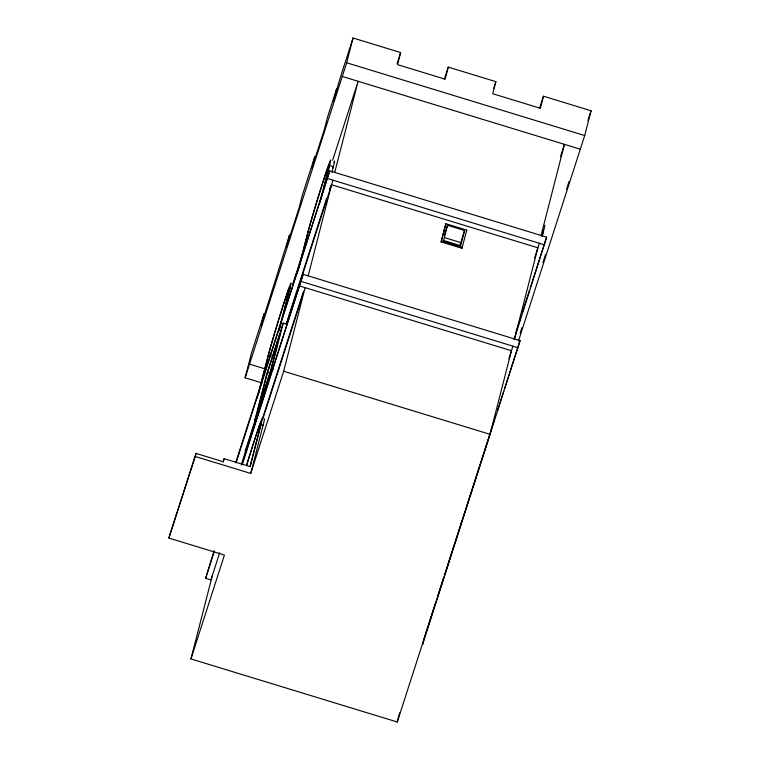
<?xml version="1.0" encoding="UTF-8"?>
<svg xmlns="http://www.w3.org/2000/svg" width="760" height="760" viewBox="0 0 760 760"><rect width="100%" height="100%" fill="white"/><g stroke="black" fill="none" stroke-linecap="round" stroke-linejoin="round"><path stroke-width="1.14" d="M333.108 166.677L332.405 168.606M299.849 286.045L511.47 350.731L490.01 434.311L397.271 722L190.94 658.929L224.428 555.047L168.929 538.08L169.718 535.002L196.023 453.406L223.307 461.748L224.095 458.669L250.23 466.659L261.003 424.697L263.084 425.334L250.733 473.442L195.234 456.484L196.023 453.406M262.133 382.992L245.128 377.796L251.494 353.01L264.176 313.671L261.07 325.755L289.55 234.964L286.444 247.047L299.126 207.708L302.224 195.624L314.906 156.284L311.809 168.368L324.482 129.029L327.588 116.954L336.594 88.996L333.498 101.08L340.271 77.615L353.039 38L400.653 52.554L397.556 64.638L445.16 79.182L448.257 67.108L495.862 81.653L492.765 93.736L540.369 108.29L543.466 96.206L591.071 110.76L584.706 135.536L518.453 341.069M219.668 552.786L210.928 579.908L205.647 578.293L214.035 550.819M257.06 398.553L267.301 358.682A42.56 1.121 -73 0 1 283.908 302.945A42.56 1.121 -73 0 1 289.902 288.553L291.83 289.142M258.523 393.794L268.498 354.977A38.066 0.997 -73 0 1 283.347 305.121A38.066 0.997 -73 0 1 288.714 292.258L279.034 329.935M190.94 658.929L212.401 575.348M256.738 421.287L254.742 420.679L266.427 375.183L283.204 323.123L287.195 324.339M245.128 377.796L346.674 62.785L353.039 38M267.577 372.419L257.944 409.944L270.37 371.383L280.012 333.858L267.577 372.419L269.819 373.103M279.081 330.704L289.902 288.553M254.742 420.679L271.529 368.619L283.204 323.123M297.312 273.239L306.964 235.638A42.56 1.121 -73 0 1 323.57 179.911A42.56 1.121 -73 0 1 329.565 165.518L333.412 166.696L331.949 172.397M298.775 268.479L308.151 231.942A38.066 0.997 -73 0 1 323.01 182.086A38.066 0.997 -73 0 1 328.367 169.224L319.285 204.611M320.786 199.7L329.565 165.518M242.383 464.322L303.154 274.331L520.058 340.632L422.55 644.584L424.127 638.447M236.084 462.925L329.726 170.867L546.62 237.158L514.083 339.673M250.733 473.442L283.67 371.241L305.13 287.66L262.58 419.662M308.142 275.937L331.559 184.746L537.89 247.817L514.482 339.007M334.713 172.472L358.122 81.291L332.661 160.265M441.113 241.917L445.854 223.734L466.716 230.109L461.976 248.292L441.113 241.917L445.854 223.734M447.507 225.283L443.602 240.493L460.655 245.708L464.559 230.489L447.507 225.283L444.334 235.144M459.838 245.803L464.559 230.489M397.271 722L399.627 712.842M541.044 235.543L564.452 144.352L560.452 156.769M542.136 236.635L543.6 230.945A42.56 1.121 -73 0 0 544.739 225.302M249.964 466.469L259.91 428.089A45.4 1.188 -73 0 0 246.724 465.101M168.929 538.08L195.234 456.484M223.012 462.023L224.095 458.669M292.657 284.363L304.294 248.263M235.885 461.985L329.726 170.867M245.166 451.183L254.619 421.857M286.263 323.703L326.629 198.464M329.536 189.439L330.628 186.057M241.366 464.541L255.55 420.546M286.463 324.644L333.022 180.196M241.67 465.063L303.154 274.331M205.647 578.293L214.377 551.209M262.608 418.142L303.335 291.783M397.119 63.536L400.653 52.554M444.362 79.182L448.257 67.108M493.743 88.245L495.862 81.653M466.374 231.144L466.716 230.109M461.976 248.292L462.308 247.256L441.446 240.882M539.572 108.281L543.466 96.206M534.622 257.973L539.362 243.266M515.707 333.089L520.429 318.411M522.614 311.647L529.53 290.206M530.252 287.945L546.62 237.158M508.925 358.625L512.933 346.17M587.879 120.659L591.071 110.76M520.135 333.288L521.939 327.665M542.953 262.485L545.49 254.609M566.504 189.43L569.04 181.555M424.384 637.422L435.299 603.573M437.484 596.799L443.669 577.619M445.123 573.097L452.029 551.656M452.76 549.404L494.598 419.624M497.506 410.599L503.69 391.409M504.412 389.158L520.058 340.632M346.674 62.785L584.706 135.536M342.276 76.447L580.308 149.197M327.74 178.581L544.644 244.881M444.685 237.661L460.674 242.544M308.151 231.942L310.08 232.531M301.321 281.495L518.216 347.785M268.498 354.977L271.387 355.86M283.67 371.241L490.01 434.311M271.529 368.619L273.524 369.227M249.536 364.135L265.382 368.98M333.858 162.345A42.56 1.121 -73 0 1 333.412 166.696M543.428 229.596A38.066 0.997 -73 0 1 542.403 234.641M264.413 418.769A49.523 1.302 -73 0 1 263.084 425.334M246.63 465.063A49.523 1.302 -73 0 1 261.003 424.697"/></g></svg>
